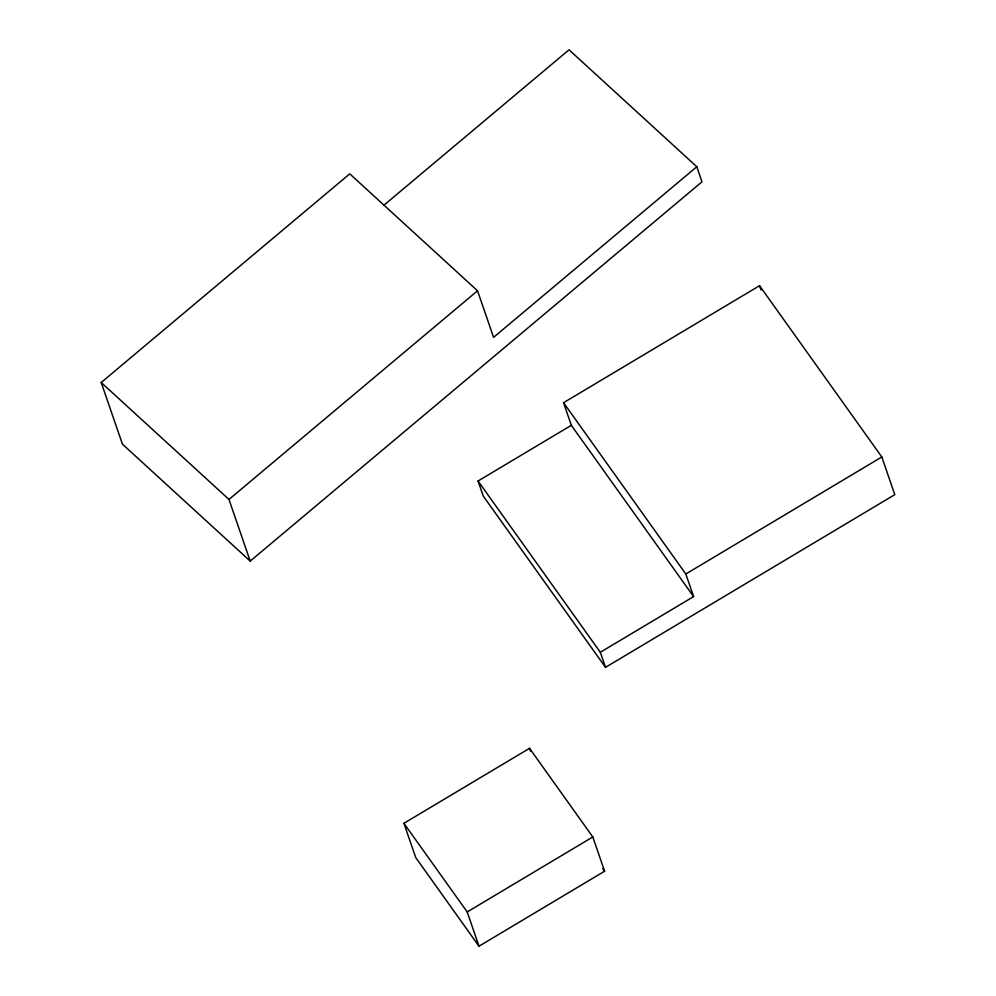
<?xml version="1.0" encoding="UTF-8"?>
<svg xmlns="http://www.w3.org/2000/svg" width="996" height="996" viewBox="0 0 996 996"><rect width="100%" height="100%" fill="white"/><g stroke="black" fill="none" stroke-linecap="round" stroke-linejoin="round"><path stroke-width="1.49" d="M696.802 166.743L701.981 181.82L250.208 561.097L122.433 444.154L101.206 382.501L349.758 173.827L477.532 290.782L493.58 337.358L696.802 166.743L569.027 49.8L383.634 205.45M250.208 561.097L228.98 499.444L477.532 290.782M563.549 402.708L759.55 285.703L881.821 456.977L894.794 494.651L605.518 667.345L483.247 496.07L478.055 481.006L571.331 425.317L563.549 402.708L685.821 573.995L693.602 596.592L600.327 652.28L605.518 667.345M685.821 573.995L881.821 456.977M403.915 823.306L529.536 748.32L592.807 836.964L604.597 871.214L478.989 946.2L415.718 857.556L403.915 823.306L467.199 911.95L478.989 946.2M467.199 911.95L592.807 836.964M101.206 382.501L228.98 499.444M571.331 425.317L693.602 596.592M478.055 481.006L600.327 652.28M602.792 868.674L604.597 871.214M759.55 285.703L761.006 289.936M529.536 748.32L530.519 751.171"/></g></svg>
